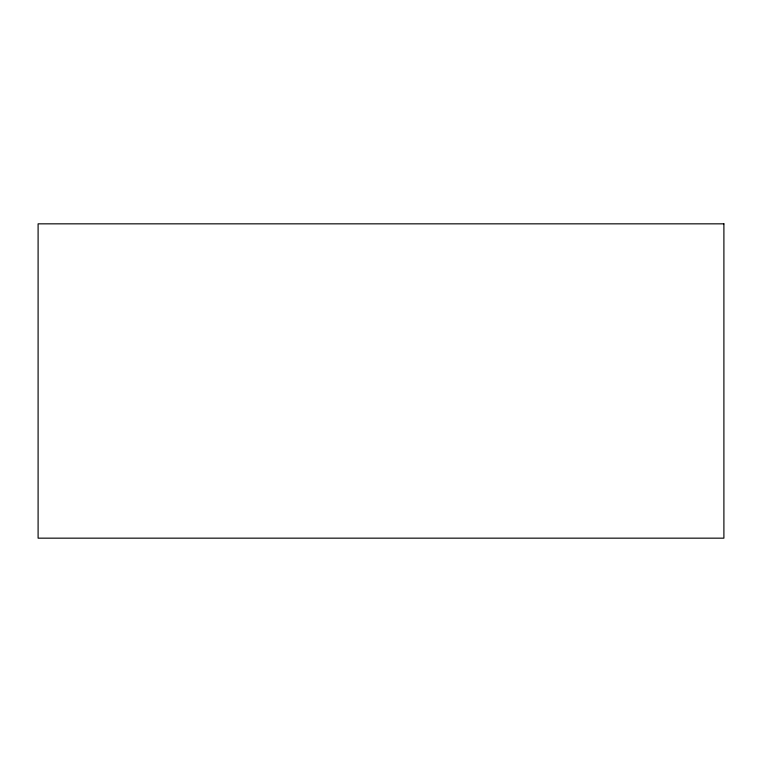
<?xml version="1.0" encoding="UTF-8"?>
<svg xmlns="http://www.w3.org/2000/svg" width="762" height="762" viewBox="0 0 762 762"><rect width="100%" height="100%" fill="white"/><g stroke="black" fill="none" stroke-linecap="round" stroke-linejoin="round"><path stroke-width="1.14" d="M723.9 223.838L38.1 223.838L38.1 538.163L723.9 538.163L723.9 223.838"/></g></svg>
